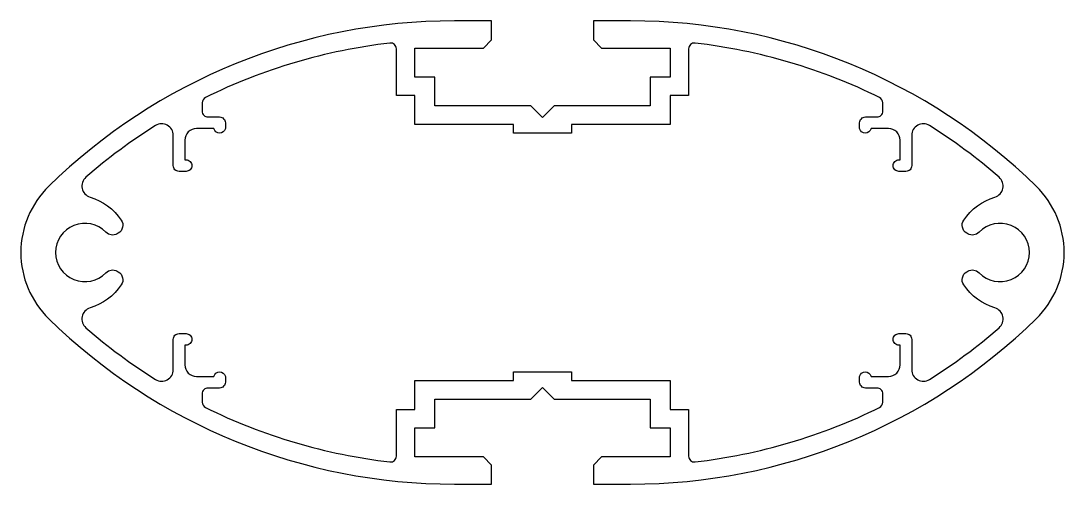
# Model space of a CAD drawing. Extents: x 196.4 to 286.4, y 758.7 to 798.7.
import ezdxf

# ---------------------------------------------------------------- set-up
doc = ezdxf.new("R2010")
doc.units = 0
doc.layers.get('0').update_dxf_attribs({"linetype": 'CONTINUOUS'})

msp = doc.modelspace()

# ---------------------------------------------------------------- linework, layer by layer
for points in [[(250.663, 793.802), (250.663, 791.302), (242.363, 791.302), (241.363, 790.302), (240.363, 791.302), (232.063, 791.302), (232.063, 793.802), (230.363, 793.802), (230.363, 796.302), (236.263, 796.302), (236.963, 797.002), (236.963, 798.65), (233.758, 798.65, 0.196267), (198.764, 784.365, 0.420204), (198.764, 772.936, 0.196267), (233.758, 758.65), (236.963, 758.65), (236.963, 760.299), (236.263, 760.999), (230.363, 760.999), (230.363, 763.499), (232.063, 763.499), (232.063, 765.999), (232.063, 765.999), (240.363, 765.999), (241.363, 766.999), (242.363, 765.999), (250.663, 765.999), (250.663, 765.999), (250.663, 763.499), (252.363, 763.499), (252.363, 760.999), (246.463, 760.999), (245.763, 760.299), (245.763, 758.65), (248.968, 758.65, 0.196267), (283.962, 772.936, 0.420204), (283.962, 784.365, 0.196267), (248.968, 798.65), (245.763, 798.65), (245.763, 797.002), (246.463, 796.302), (252.363, 796.302), (252.363, 793.802)], [(241.363, 788.95), (238.863, 788.95), (238.863, 789.702), (230.363, 789.702), (230.363, 792.202), (228.763, 792.202), (228.763, 796.234, 0.448296), (228.206, 796.731, 0.086412), (212.281, 792.025, 0.285135), (212.003, 791.577), (212.003, 790.85, 0.414214), (212.503, 790.35), (213.503, 790.35, -0.414214), (214.003, 789.85), (214.003, 789.35, -0.356394), (213.513, 788.95, -0.356394), (213.023, 789.35), (211.513, 789.35, 0.414214), (210.513, 788.35), (210.513, 786.65), (210.613, 786.65, -0.414214), (211.113, 786.15, -0.414214), (210.613, 785.65), (210.013, 785.65, -0.414214), (209.513, 786.15), (209.513, 788.769, 0.5901), (207.981, 789.616, 0.038758), (201.967, 785.146, 0.589499), (202.334, 783.435, -0.172006), (205.024, 781.453, -0.435311), (204.761, 780.312), (204.674, 780.262, -0.344604), (203.698, 780.399, 2.478609), (203.698, 776.902, -0.344604), (204.674, 777.039), (204.761, 776.989, -0.435311), (205.024, 775.848, -0.172006), (202.334, 773.866, 0.589499), (201.967, 772.154, 0.038758), (207.981, 767.685, 0.5901), (209.513, 768.532), (209.513, 771.15, -0.414214), (210.013, 771.65), (210.613, 771.65, -0.414214), (211.113, 771.15, -0.414214), (210.613, 770.65), (210.513, 770.65), (210.513, 768.95, 0.414214), (211.513, 767.95), (213.023, 767.95, -0.356394), (213.513, 768.35, -0.356394), (214.003, 767.95), (214.003, 767.45, -0.414214), (213.503, 766.95), (212.503, 766.95, 0.414214), (212.003, 766.45), (212.003, 765.724, 0.285135), (212.281, 765.276, 0.086412), (228.206, 760.57, 0.448296), (228.763, 761.067), (228.763, 765.099), (230.363, 765.099), (230.363, 767.599), (238.863, 767.599), (238.863, 768.35), (241.363, 768.35), (243.863, 768.35), (243.863, 767.599), (252.363, 767.599), (252.363, 765.099), (253.963, 765.099), (253.963, 761.067, 0.448296), (254.521, 760.57, 0.086412), (270.445, 765.276, 0.285135), (270.723, 765.724), (270.723, 766.45, 0.414214), (270.223, 766.95), (269.223, 766.95, -0.414214), (268.723, 767.45), (268.723, 767.95, -0.356394), (269.213, 768.35, -0.356394), (269.703, 767.95), (271.213, 767.95, 0.414214), (272.213, 768.95), (272.213, 770.65), (272.113, 770.65, -0.414214), (271.613, 771.15, -0.414214), (272.113, 771.65), (272.713, 771.65, -0.414214), (273.213, 771.15), (273.213, 768.532, 0.5901), (274.746, 767.685, 0.038758), (280.759, 772.154, 0.589499), (280.393, 773.866, -0.172006), (277.703, 775.848, -0.435311), (277.965, 776.989), (278.053, 777.039, -0.344604), (279.029, 776.902, 2.478609), (279.029, 780.399, -0.344604), (278.053, 780.262), (277.965, 780.312, -0.435311), (277.703, 781.453, -0.172006), (280.393, 783.435, 0.589499), (280.759, 785.146, 0.038758), (274.746, 789.616, 0.5901), (273.213, 788.769), (273.213, 786.15, -0.414214), (272.713, 785.65), (272.113, 785.65, -0.414214), (271.613, 786.15, -0.414214), (272.113, 786.65), (272.213, 786.65), (272.213, 788.35, 0.414214), (271.213, 789.35), (269.703, 789.35, -0.356394), (269.213, 788.95, -0.356394), (268.723, 789.35), (268.723, 789.85, -0.414214), (269.223, 790.35), (270.223, 790.35, 0.414214), (270.723, 790.85), (270.723, 791.577, 0.285135), (270.445, 792.025, 0.086412), (254.521, 796.731, 0.448296), (253.963, 796.234), (253.963, 792.202), (252.363, 792.202), (252.363, 789.702), (243.863, 789.702), (243.863, 788.95)]]:
    msp.add_lwpolyline(points, format="xyb", close=True)

doc.saveas('drawing.dxf')
